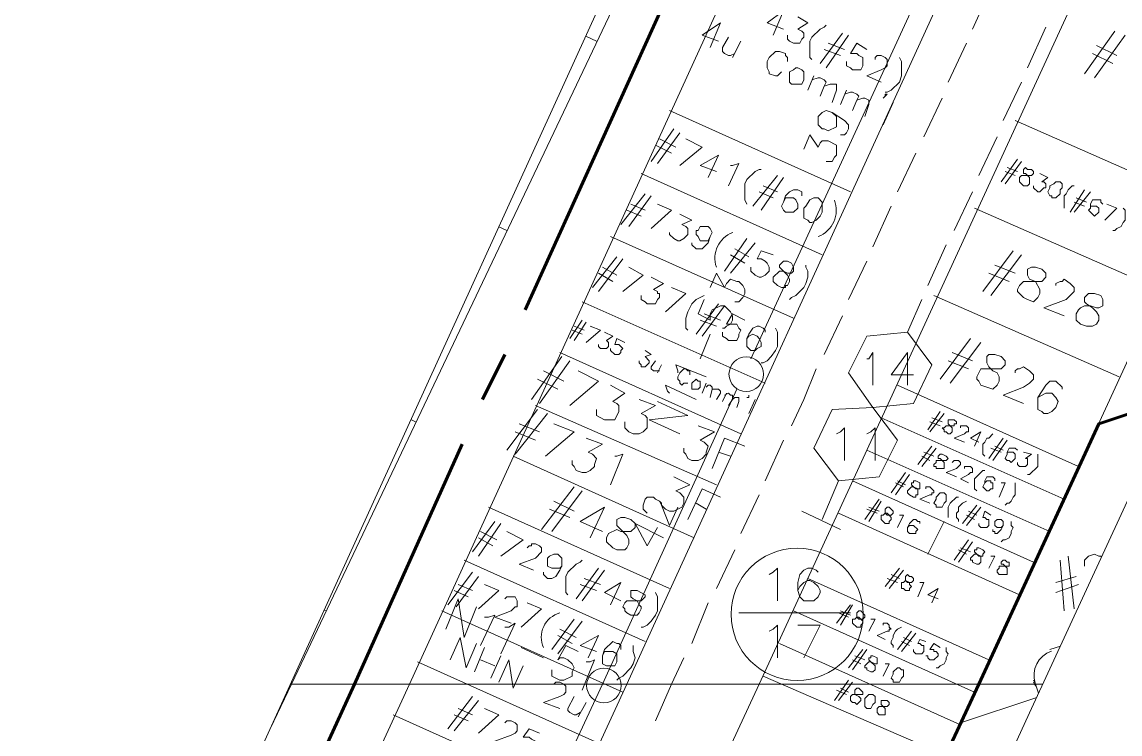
# Model space of a CAD drawing. Header units: millimetres. Extents: x 3.6 to 37.8, y 0.6 to 28.7.
# Drawn here: x 19.891 to 22.143, y 13.236 to 14.695 of the extents above; entities that cross this region are included whole.
import ezdxf

# ---------------------------------------------------------------- set-up
doc = ezdxf.new("R2010")
doc.units = ezdxf.units.MM
for name, color, linetype in [('PDF_0', 7, 'Continuous'), ('PDF_S38$BOUNDARY-NODE', 3, 'Continuous'), ('PDF_S38$GRID', 7, 'Continuous'), ('PDF_S38$Passives-TapOffs', 7, 'Continuous'), ('PDF_S38$POLE', 7, 'Continuous'), ('PDF_S38$strand', 7, 'Continuous'), ('PDF_S38$Symbols-EndOfLine', 7, 'Continuous'), ('PDF_S38$Symbols-SelfTerminating', 7, 'Continuous'), ('PDF_S45$BOUNDARY-NODE', 3, 'Continuous'), ('PDF_S45$GRID', 7, 'Continuous'), ('PDF_S45$strand', 7, 'Continuous')]:
    doc.layers.add(name, color=color, linetype=linetype)
for name, color, linetype, true_color in [('PDF_S38$Cable-565', 23, 'Continuous', 0xdd8a6e), ('PDF_S38$LOTS', 254, 'Continuous', 0xdcdcdc), ('PDF_S38$ROAD', 8, 'Continuous', 0x808080), ('PDF_S38$SDU', 157, 'Continuous', 0x396472), ('PDF_S45$Cable-565', 23, 'Continuous', 0xdd8a6e), ('PDF_S45$LOTS', 254, 'Continuous', 0xdcdcdc), ('PDF_S45$ROAD', 8, 'Continuous', 0x808080), ('PDF_S45$SDU', 157, 'Continuous', 0x396472)]:
    doc.layers.add(name, color=color, linetype=linetype, true_color=true_color)

msp = doc.modelspace()

# ---------------------------------------------------------------- linework, layer by layer
at = {"layer": 'PDF_0', "lineweight": 9}
for points in [[(19.3425, 12.487), (20.0848, 12.5537), (20.4642, 13.3877), (27.0859, 27.9112)], [(26.1102, 20.8184), (22.987, 14.0424), (22.1863, 13.7755), (21.9612, 13.2876), (21.3357, 11.9241), (21.048, 11.6739), (21.0772, 11.3236), (21.244, 9.5348), (20.1723, 9.4139), (20.0639, 9.1804), (19.5927, 9.1387), (19.551, 9.0428), (19.4051, 8.73), (19.3634, 8.6424), (19.6219, 8.5215), (20.0347, 8.5674), (19.7637, 7.9586), (18.7921, 5.7694)]]:
    msp.add_lwpolyline(points, dxfattribs=at)
at = {"layer": 'PDF_S38$BOUNDARY-NODE', "lineweight": 60}
for points in [[(21.344, 15.0348), (20.9229, 14.1049)], [(21.8528, 13.3377), (22.0988, 13.8714), (22.8994, 14.1383), (23.2622, 14.9222)], [(20.8812, 14.0132), (20.8353, 13.9215)], [(20.7936, 13.8297), (20.5726, 13.3377)]]:
    msp.add_lwpolyline(points, dxfattribs=at)
at = {"layer": 'PDF_S38$Cable-565', "lineweight": 13}
for points in [[(21.8778, 14.7638), (21.8403, 14.6804)], [(21.9904, 14.6845), (21.9528, 14.6011)], [(21.8277, 14.6512), (21.7902, 14.5719)], [(21.9403, 14.5719), (21.9028, 14.4927)], [(21.7777, 14.5386), (21.7402, 14.4594)], [(21.8903, 14.4594), (21.8528, 14.3801)], [(21.7235, 14.426), (21.686, 14.3468)], [(21.8403, 14.3468), (21.8027, 14.2675)], [(21.6735, 14.3176), (21.6359, 14.2342)], [(21.786, 14.2384), (21.7485, 14.155)], [(21.6234, 14.205), (21.5859, 14.1258)], [(21.736, 14.1258), (21.7068, 14.0591)], [(21.5734, 14.0924), (21.5359, 14.0132)], [(21.5192, 13.984), (21.4942, 13.9215), (21.4691, 13.8672)], [(21.4525, 13.8381), (21.4149, 13.7547)], [(21.4024, 13.7255), (21.3649, 13.6462)], [(21.3524, 13.6129), (21.3149, 13.5337)], [(21.2982, 13.5045), (21.2648, 13.4211)], [(21.2481, 13.3919), (21.2231, 13.3377)]]:
    msp.add_lwpolyline(points, dxfattribs=at)
at = {"layer": 'PDF_S38$GRID', "lineweight": 9}
msp.add_lwpolyline([(21.9843, 13.3377), (20.4414, 13.3377)], dxfattribs=at)
at = {"layer": 'PDF_S38$LOTS', "lineweight": 0}
for points in [[(27.5321, 25.6762), (21.8528, 13.3377)], [(26.1685, 25.3343), (20.6852, 13.3377)], [(20.4434, 13.3377), (21.5525, 15.6686), (21.5127, 15.6874)], [(21.0688, 14.6553), (21.0469, 14.6658)], [(21.5901, 14.3468), (21.2189, 14.5136)], [(21.9278, 14.4927), (22.3073, 14.3259)], [(21.5317, 14.2175), (21.1606, 14.3843)], [(21.8444, 14.3134), (22.2239, 14.1466)], [(20.8854, 14.2675), (20.8689, 14.2753)], [(21.4733, 14.0882), (21.098, 14.255)], [(22.0988, 13.8714), (23.0534, 14.1866)], [(21.4149, 13.9548), (21.0396, 14.1216)], [(21.761, 14.1341), (22.1405, 13.9673)], [(21.3649, 13.8506), (20.9938, 14.0174)], [(22.0571, 13.7838), (21.686, 13.9506)], [(21.3149, 13.7463), (20.9437, 13.9089)], [(20.6977, 13.8756), (20.6886, 13.8799)], [(22.0279, 13.7171), (21.6526, 13.8839)], [(21.269, 13.6379), (20.8979, 13.8047)], [(21.9987, 13.6504), (21.6234, 13.8172)], [(21.9653, 13.5879), (21.5942, 13.7547)], [(21.2189, 13.5337), (20.8478, 13.7005)], [(21.9362, 13.5211), (21.565, 13.6879)], [(21.7819, 13.6713), (21.7485, 13.6045)], [(21.1689, 13.4252), (20.7978, 13.592)], [(21.8736, 13.3877), (21.5025, 13.5545)], [(20.5142, 13.4878), (20.5106, 13.4895)], [(21.123, 13.321), (20.7519, 13.4878)], [(21.8444, 13.321), (21.4733, 13.4878)], [(21.8152, 13.2543), (21.4441, 13.4211)], [(21.073, 13.2168), (20.7019, 13.3835)]]:
    msp.add_lwpolyline(points, dxfattribs=at)
at = {"layer": 'PDF_S38$LOTS', "color": 7, "lineweight": 0}
for points in [[(20.7603, 13.4503), (20.7853, 13.5128), (20.7978, 13.4336), (20.8228, 13.4961)], [(20.8395, 13.4753), (20.8478, 13.4753), (20.8603, 13.4794), (20.8312, 13.4169)], [(20.8812, 13.4544), (20.8895, 13.4544), (20.902, 13.4628), (20.8729, 13.4002)], [(20.9604, 13.3919), (20.9145, 13.4127)], [(20.9771, 13.3669), (20.9771, 13.3544), (20.9938, 13.346), (21.0021, 13.346), (21.0188, 13.3544), (21.0188, 13.3627), (21.023, 13.371), (21.0188, 13.3794), (21.0105, 13.3877), (21.0021, 13.3919), (20.9938, 13.3919), (20.9896, 13.3877), (21.0063, 13.4169), (21.0313, 13.4044)], [(21.048, 13.3835), (21.0563, 13.3835), (21.0647, 13.3877), (21.0396, 13.3252)]]:
    msp.add_lwpolyline(points, dxfattribs=at)
msp.add_circle((21.0842, 13.335), 0.0354, dxfattribs=at)
at = {"layer": 'PDF_S38$Passives-TapOffs', "lineweight": 9}
for points in [[(21.7193, 13.9131), (21.6359, 13.9048), (21.5859, 13.9757), (21.6234, 14.0507), (21.7068, 14.0591), (21.7569, 13.9923)], [(21.6484, 13.763), (21.565, 13.7547), (21.515, 13.8214), (21.5525, 13.9006), (21.6359, 13.9048), (21.686, 13.8381)]]:
    msp.add_lwpolyline(points, close=True, dxfattribs=at)
for points in [[(21.6234, 14.0048), (21.6276, 14.0048), (21.6359, 14.0174), (21.6359, 13.9506)], [(21.7193, 13.9715), (21.6735, 13.9715), (21.7068, 14.0174), (21.7068, 13.9506)], [(21.5609, 13.8506), (21.5692, 13.8547), (21.5776, 13.8631), (21.5776, 13.7964)], [(21.6234, 13.8506), (21.6318, 13.8547), (21.6401, 13.8631), (21.6401, 13.7964)]]:
    msp.add_lwpolyline(points, dxfattribs=at)
at = {"layer": 'PDF_S38$POLE', "lineweight": 0}
for points in [[(21.3524, 14.1216), (21.3607, 14.1216), (21.3691, 14.1299), (21.3732, 14.1383), (21.3732, 14.1466), (21.3691, 14.155), (21.3607, 14.1633), (21.3566, 14.1633), (21.344, 14.1675), (21.3357, 14.1591), (21.3315, 14.1508), (21.3149, 14.18), (21.3023, 14.1508), (21.3149, 14.18), (21.3315, 14.1508), (21.3357, 14.1591), (21.344, 14.1675), (21.3566, 14.1633), (21.3607, 14.1633), (21.3691, 14.155), (21.3732, 14.1466), (21.3732, 14.1383), (21.3691, 14.1299), (21.3607, 14.1216)], [(21.2898, 14.1258), (21.2773, 14.0966), (21.3023, 14.0841), (21.3023, 14.0966), (21.3065, 14.1049), (21.3232, 14.1133), (21.3315, 14.1133), (21.344, 14.1008), (21.3482, 14.0924), (21.3482, 14.0841), (21.344, 14.0757), (21.3357, 14.0716), (21.3315, 14.0674), (21.3274, 14.0674), (21.3315, 14.0674), (21.3357, 14.0716), (21.344, 14.0757), (21.3482, 14.0841), (21.3482, 14.0924), (21.344, 14.1008), (21.3315, 14.1133), (21.3232, 14.1133), (21.3065, 14.1049), (21.3023, 14.0966), (21.3023, 14.0841), (21.2773, 14.0966)], [(21.2815, 14.0048), (21.3023, 14.0549)], [(21.294, 13.9673), (21.2315, 13.9923), (21.2356, 13.9798), (21.2356, 13.9757), (21.2356, 13.9798), (21.2315, 13.9923)], [(21.2732, 13.9215), (21.2106, 13.9506), (21.2148, 13.9381), (21.2189, 13.934), (21.2148, 13.9381), (21.2106, 13.9506)], [(21.1939, 13.9173), (21.2565, 13.8881), (21.1772, 13.8798), (21.2398, 13.8506), (21.1772, 13.8798), (21.2565, 13.8881)]]:
    msp.add_lwpolyline(points, close=True, dxfattribs=at)
msp.add_circle((21.3761, 13.973), 0.0354, dxfattribs=at)
msp.add_circle((21.3761, 13.973), 0.0354, dxfattribs=at)
at = {"layer": 'PDF_S38$ROAD', "lineweight": 0}
for points in [[(27.1443, 25.8096), (21.4024, 13.3377)], [(25.9548, 25.4304), (26.5438, 25.1675), (21.1314, 13.3377)], [(21.9987, 13.4086), (22.0203, 13.4157)], [(21.9695, 13.3377), (21.9653, 13.346)]]:
    msp.add_lwpolyline(points, dxfattribs=at)
msp.add_arc((22.0183, 13.3558), 0.0521, 108.3142, 198.3142, dxfattribs=at)
at = {"layer": 'PDF_S38$SDU', "lineweight": 0}
for points in [[(21.4525, 14.6804), (21.4191, 14.6929), (21.4525, 14.7179), (21.4316, 14.6679)], [(21.4816, 14.7054), (21.5025, 14.6929), (21.4816, 14.6804), (21.49, 14.6762), (21.4942, 14.672), (21.4942, 14.6637), (21.49, 14.6595), (21.4858, 14.6512), (21.4733, 14.6512), (21.465, 14.6553), (21.4608, 14.6595), (21.4608, 14.6679)], [(21.319, 14.6553), (21.2857, 14.6679), (21.3232, 14.6929), (21.3023, 14.6428)], [(21.5108, 14.6178), (21.5067, 14.622), (21.5067, 14.6553), (21.5108, 14.6637), (21.5275, 14.6804), (21.5359, 14.6845), (21.54, 14.6887)], [(21.3524, 14.6303), (21.344, 14.6262), (21.3399, 14.6262), (21.3315, 14.6303), (21.3274, 14.6345), (21.3274, 14.6428), (21.3399, 14.6637)], [(21.5275, 14.6095), (21.5734, 14.672)], [(21.54, 14.6011), (21.5859, 14.6679)], [(22.0696, 14.5886), (22.1321, 14.6762)], [(22.0904, 14.5803), (22.153, 14.6679)], [(21.3482, 14.622), (21.3649, 14.6553)], [(21.5692, 14.6262), (21.5359, 14.6387)], [(21.5776, 14.6387), (21.5442, 14.6512)], [(21.5817, 14.6136), (21.5817, 14.6053), (21.5901, 14.6011), (21.5942, 14.597), (21.6109, 14.597), (21.6151, 14.6053), (21.6151, 14.622), (21.6067, 14.6262), (21.6026, 14.6303), (21.5901, 14.6303), (21.6026, 14.6512), (21.6234, 14.6387)], [(22.1363, 14.6262), (22.0946, 14.647)], [(21.4483, 14.5928), (21.4399, 14.5845), (21.4358, 14.5845), (21.4233, 14.5886), (21.4233, 14.5928), (21.4191, 14.6011), (21.4191, 14.6136), (21.4233, 14.622), (21.4358, 14.6345), (21.4441, 14.6345), (21.4566, 14.6303), (21.4566, 14.6262), (21.4608, 14.622), (21.4608, 14.6136)], [(21.6401, 14.6178), (21.6401, 14.622), (21.6443, 14.6262), (21.6526, 14.6262), (21.6609, 14.622), (21.6651, 14.6178), (21.6651, 14.6053), (21.6609, 14.6011), (21.6526, 14.597), (21.6234, 14.5845), (21.6526, 14.5719)], [(21.6901, 14.622), (21.6943, 14.6136), (21.6943, 14.5845), (21.6901, 14.5719), (21.6735, 14.5553), (21.6651, 14.5511), (21.6609, 14.5511)], [(22.128, 14.6095), (22.0863, 14.6303)], [(21.5025, 14.5553), (21.515, 14.5845)], [(21.5108, 14.5761), (21.5233, 14.5803), (21.5275, 14.5803), (21.5359, 14.5761), (21.54, 14.5719), (21.5359, 14.5636), (21.5275, 14.5428)], [(21.5359, 14.5636), (21.5484, 14.5678), (21.5609, 14.5678), (21.5609, 14.5553), (21.5525, 14.5302)], [(21.5692, 14.5261), (21.5817, 14.5553)], [(21.5776, 14.5469), (21.5901, 14.5511), (21.5942, 14.5511), (21.6026, 14.5469), (21.6067, 14.5428), (21.6026, 14.5344), (21.5942, 14.5136)], [(21.6568, 14.5386), (21.6609, 14.5428), (21.6609, 14.5469), (21.6651, 14.5469), (21.6609, 14.5428)], [(21.6026, 14.5344), (21.6151, 14.5386), (21.6193, 14.5386), (21.6276, 14.5344), (21.6276, 14.5261), (21.6193, 14.5011)], [(21.6568, 14.4844), (21.6776, 14.5302)], [(21.1814, 14.4093), (21.2273, 14.476)], [(21.1939, 14.4052), (21.2398, 14.4677)], [(21.2231, 14.426), (21.1898, 14.4427)], [(21.2315, 14.4385), (21.1981, 14.4552)], [(21.2523, 14.4552), (21.2857, 14.4385), (21.2398, 14.401)], [(21.3149, 14.3885), (21.2815, 14.401), (21.319, 14.4218), (21.2982, 14.376)], [(21.8986, 14.3676), (21.932, 14.4135)], [(21.344, 14.401), (21.3482, 14.401), (21.3607, 14.4052), (21.3399, 14.3593)], [(21.3774, 14.3218), (21.3732, 14.3301), (21.3732, 14.3635), (21.3774, 14.3718), (21.3941, 14.3885), (21.4024, 14.3926), (21.4066, 14.3926)], [(21.907, 14.3635), (21.9403, 14.4093)], [(21.9278, 14.3801), (21.907, 14.3885)], [(21.932, 14.3885), (21.9111, 14.3968)], [(21.3899, 14.3176), (21.4399, 14.3801)], [(21.4066, 14.3092), (21.4525, 14.376)], [(21.9779, 14.3843), (21.9945, 14.376), (21.982, 14.3676), (21.9862, 14.3676), (21.9904, 14.3635), (21.9904, 14.3551), (21.9862, 14.3551), (21.9779, 14.3468), (21.9737, 14.3468), (21.9653, 14.3551), (21.9653, 14.3593)], [(21.4316, 14.3343), (21.4024, 14.3468)], [(21.4399, 14.3468), (21.4108, 14.3593)], [(21.4525, 14.3259), (21.4566, 14.3343), (21.4733, 14.3343), (21.4775, 14.3301), (21.4816, 14.3218), (21.4816, 14.3134), (21.4733, 14.3051), (21.4566, 14.3051), (21.4525, 14.3092), (21.4483, 14.3176), (21.4525, 14.3259), (21.4566, 14.3384), (21.465, 14.3468), (21.4733, 14.3509), (21.4816, 14.3509), (21.49, 14.3468), (21.49, 14.3384)], [(22.0279, 14.3134), (22.0279, 14.3384), (22.0321, 14.3426), (22.0362, 14.3509), (22.0446, 14.3593), (22.0487, 14.3593)], [(22.0404, 14.3051), (22.0696, 14.3509)], [(22.0487, 14.3051), (22.0821, 14.3468)], [(21.1189, 14.2801), (21.1689, 14.3426)], [(21.1356, 14.2759), (21.1814, 14.3384)], [(21.1689, 14.3092), (21.1397, 14.3218)], [(21.1939, 14.3218), (21.2231, 14.3092), (21.1814, 14.2717)], [(22.0696, 14.3176), (22.0487, 14.3259)], [(22.0738, 14.3259), (22.0529, 14.3343)], [(22.0821, 14.3176), (22.0946, 14.3176), (22.0988, 14.3134), (22.0988, 14.3051), (22.0904, 14.2967), (22.0779, 14.3092), (22.0821, 14.3134), (22.0821, 14.3176), (22.0821, 14.3218), (22.0863, 14.3301), (22.103, 14.3301), (22.103, 14.3259), (22.1071, 14.3218)], [(22.1155, 14.3218), (22.1363, 14.3134), (22.1113, 14.2884)], [(21.1606, 14.2967), (21.1314, 14.3092)], [(21.2398, 14.3009), (21.2648, 14.2884), (21.244, 14.2801), (21.2523, 14.2759), (21.2565, 14.2717), (21.2565, 14.2592), (21.2481, 14.2509), (21.2398, 14.2467), (21.2356, 14.2467), (21.2273, 14.2509), (21.2189, 14.2592), (21.2189, 14.2634)], [(22.1488, 14.3134), (22.153, 14.3092), (22.153, 14.2884), (22.1488, 14.2842), (22.1446, 14.2759), (22.1363, 14.2717), (22.1321, 14.2675), (22.128, 14.2675)], [(21.3023, 14.255), (21.2982, 14.2467), (21.2815, 14.2467), (21.2773, 14.255), (21.2732, 14.2592), (21.2732, 14.2675), (21.2773, 14.2675), (21.2815, 14.2759), (21.2982, 14.2759), (21.3023, 14.2717), (21.3065, 14.2634), (21.3023, 14.255), (21.2982, 14.2425), (21.2857, 14.23), (21.2732, 14.23), (21.2648, 14.2384), (21.2648, 14.2425)], [(21.3315, 14.1842), (21.3774, 14.2509)], [(21.344, 14.18), (21.3941, 14.2425)], [(21.0605, 14.1508), (21.1105, 14.2133)], [(21.073, 14.1425), (21.123, 14.2092)], [(21.3732, 14.2008), (21.344, 14.2175)], [(21.3816, 14.2133), (21.3524, 14.23)], [(21.3857, 14.1925), (21.3857, 14.1842), (21.3941, 14.1758), (21.4024, 14.1716), (21.4066, 14.1716), (21.4149, 14.1758), (21.4233, 14.1842), (21.4233, 14.1925), (21.4191, 14.2008), (21.4149, 14.205), (21.4066, 14.2092), (21.3982, 14.2092), (21.4066, 14.2258), (21.4316, 14.2175)], [(21.8611, 14.1425), (21.9236, 14.2258)], [(21.8778, 14.1341), (21.9403, 14.2175)], [(21.1105, 14.1758), (21.0813, 14.1925)], [(21.1356, 14.1925), (21.1647, 14.1758), (21.123, 14.1425)], [(21.4983, 14.1967), (21.4983, 14.1925), (21.5025, 14.1842), (21.5025, 14.1716), (21.4983, 14.1591), (21.4942, 14.1508), (21.4775, 14.1341), (21.4691, 14.1299), (21.465, 14.1258)], [(21.9278, 14.18), (21.8861, 14.1967)], [(21.1022, 14.1633), (21.073, 14.18)], [(21.1814, 14.1716), (21.2064, 14.1591), (21.1856, 14.1466), (21.1939, 14.1425), (21.1939, 14.1383), (21.1981, 14.1383), (21.1981, 14.1299), (21.1939, 14.1258), (21.1898, 14.1174), (21.1731, 14.1174), (21.1689, 14.1216), (21.1606, 14.1258), (21.1606, 14.1341)], [(21.9153, 14.1633), (21.8736, 14.18)], [(22.0112, 14.155), (22.0112, 14.1591), (22.0196, 14.1633), (22.0237, 14.1633), (22.0279, 14.1675), (22.0404, 14.1591), (22.0487, 14.1508), (22.0487, 14.1425), (22.0321, 14.1258), (21.9862, 14.1091), (22.0279, 14.0924)], [(21.2231, 14.1508), (21.2523, 14.1383), (21.2106, 14.1008)], [(21.2565, 14.0632), (21.2523, 14.0674), (21.2523, 14.0882), (21.2565, 14.1008), (21.2648, 14.1174), (21.2732, 14.1258), (21.2898, 14.1341)], [(21.2732, 14.0549), (21.319, 14.1174)], [(21.2857, 14.0507), (21.3315, 14.1133)], [(21.3232, 14.0841), (21.2898, 14.0966)], [(21.3274, 14.0591), (21.3274, 14.0507), (21.3357, 14.0465), (21.3399, 14.0424), (21.3566, 14.0424), (21.3607, 14.0507), (21.3607, 14.0549), (21.3649, 14.0632), (21.3607, 14.0674), (21.3566, 14.0757), (21.3357, 14.0757), (21.3482, 14.0966), (21.3732, 14.0841)], [(21.0146, 14.0465), (21.0396, 14.0841)], [(21.023, 14.0424), (21.048, 14.0799)], [(21.3149, 14.0716), (21.2815, 14.0841)], [(21.0396, 14.0549), (21.0188, 14.0632)], [(21.0438, 14.0632), (21.023, 14.0716)], [(21.0563, 14.0716), (21.0772, 14.0632), (21.048, 14.0382)], [(21.0855, 14.0591), (21.1022, 14.0507), (21.0897, 14.0424), (21.0939, 14.0382), (21.0939, 14.0299), (21.0897, 14.0257), (21.0772, 14.0257), (21.073, 14.0299), (21.073, 14.034)], [(21.3774, 14.0465), (21.3816, 14.0549), (21.3899, 14.0674), (21.3982, 14.0716), (21.4024, 14.0716), (21.4108, 14.0674), (21.4149, 14.0632), (21.4149, 14.0591)], [(21.4358, 14.0674), (21.4399, 14.0591), (21.4399, 14.0299), (21.4358, 14.0215), (21.4274, 14.009), (21.4191, 14.0007), (21.4108, 13.9965), (21.4066, 13.9965)], [(21.098, 14.0257), (21.098, 14.0215), (21.1064, 14.0132), (21.1147, 14.0132), (21.1189, 14.0174), (21.1189, 14.0215), (21.123, 14.0257), (21.1147, 14.034), (21.1064, 14.034), (21.1105, 14.0465), (21.1272, 14.0382)], [(21.7735, 13.9631), (21.8361, 14.0465)], [(21.7944, 13.9548), (21.8569, 14.0382)], [(20.9354, 13.9215), (20.9979, 14.009)], [(21.1689, 14.0215), (21.1814, 14.0132), (21.1689, 14.009), (21.1772, 14.0007), (21.1772, 13.9965), (21.1689, 13.9882), (21.1606, 13.9882), (21.1606, 13.9923), (21.1564, 13.9965), (21.1564, 14.0007)], [(21.8403, 14.0007), (21.7986, 14.0174)], [(20.9521, 13.9131), (21.0146, 14.0007)], [(21.1981, 13.9798), (21.1856, 13.9798), (21.1814, 13.984), (21.1814, 13.9882), (21.1898, 14.0007)], [(21.1939, 13.9757), (21.2023, 13.9923)], [(21.2565, 13.9548), (21.2481, 13.9548), (21.244, 13.9506), (21.2398, 13.9548), (21.2398, 13.959), (21.2356, 13.9631), (21.2356, 13.9673), (21.2398, 13.9757), (21.2481, 13.984), (21.2523, 13.984), (21.2565, 13.9798), (21.2606, 13.9798), (21.2606, 13.9715)], [(21.8319, 13.984), (21.7902, 14.0007)], [(21.9278, 13.9757), (21.9278, 13.9798), (21.932, 13.984), (21.9362, 13.984), (21.9445, 13.9882), (21.957, 13.9798), (21.9653, 13.9715), (21.9653, 13.9631), (21.957, 13.9548), (21.9445, 13.9465), (21.9028, 13.9298), (21.9445, 13.9131)], [(20.9896, 13.9423), (20.9479, 13.9631)], [(21.0021, 13.959), (20.9604, 13.9798)], [(21.0313, 13.9798), (21.073, 13.959), (21.0146, 13.9089)], [(21.098, 13.9506), (21.1272, 13.934), (21.1022, 13.9173), (21.1105, 13.9131), (21.1147, 13.9089), (21.1147, 13.8964), (21.1064, 13.8798), (21.0855, 13.8798), (21.0688, 13.8881), (21.0688, 13.9006)], [(21.2857, 13.934), (21.294, 13.9548)], [(21.294, 13.9465), (21.2982, 13.9506), (21.3023, 13.9506), (21.3065, 13.9465), (21.3065, 13.9423), (21.3023, 13.9256)], [(21.3065, 13.9423), (21.319, 13.9423), (21.3232, 13.9381), (21.3232, 13.934), (21.3149, 13.9215)], [(21.9737, 13.9256), (21.9904, 13.934), (22.0029, 13.934), (22.0112, 13.9256), (22.0154, 13.9173), (22.0112, 13.9048), (22.0029, 13.8964), (21.9945, 13.8923), (21.9862, 13.8923), (21.982, 13.8964), (21.9737, 13.9006), (21.9737, 13.9256), (21.9904, 13.9506), (21.9987, 13.959), (22.0112, 13.959), (22.0237, 13.9465), (22.0237, 13.9423)], [(21.1564, 13.9215), (21.1898, 13.9089), (21.1606, 13.8923), (21.1689, 13.8881), (21.1731, 13.8839), (21.1731, 13.8631), (21.1647, 13.8547), (21.1564, 13.8506), (21.1439, 13.8506), (21.1356, 13.8547), (21.1272, 13.8631), (21.1272, 13.8756)], [(21.3274, 13.9173), (21.3357, 13.934)], [(21.3315, 13.9298), (21.3399, 13.934), (21.344, 13.9298), (21.3482, 13.9298), (21.3482, 13.9215), (21.3399, 13.9089)], [(21.3482, 13.9215), (21.3524, 13.9256), (21.3607, 13.9256), (21.3607, 13.9173), (21.3566, 13.9048)], [(21.3816, 13.9298), (21.3816, 13.9256), (21.3774, 13.9256)], [(21.3816, 13.8923), (21.3941, 13.9215)], [(20.8854, 13.8172), (20.9479, 13.9006)], [(21.7485, 13.8589), (21.7735, 13.8964)], [(20.902, 13.8089), (20.9688, 13.8923)], [(20.9521, 13.8547), (20.9104, 13.8714)], [(20.9813, 13.8714), (21.023, 13.8547), (20.9646, 13.8047)], [(21.7527, 13.8547), (21.7819, 13.8923)], [(21.7735, 13.8672), (21.7527, 13.8756)], [(21.7777, 13.8756), (21.7569, 13.8839)], [(20.9437, 13.8381), (20.902, 13.8547)], [(21.2773, 13.8672), (21.3107, 13.8547), (21.2815, 13.8381), (21.2898, 13.8339), (21.2982, 13.8255), (21.294, 13.813), (21.294, 13.8089), (21.2857, 13.8005), (21.2773, 13.7964), (21.2648, 13.7964), (21.2565, 13.8005), (21.2523, 13.8089), (21.2481, 13.813), (21.2481, 13.8214)], [(21.8152, 13.8631), (21.8152, 13.8672), (21.8277, 13.8672), (21.8319, 13.8631), (21.8319, 13.8547), (21.8277, 13.8547), (21.8236, 13.8506), (21.8027, 13.8422), (21.8236, 13.8339)], [(21.8528, 13.8339), (21.8361, 13.8422), (21.8569, 13.8547), (21.8444, 13.8255)], [(21.8653, 13.8047), (21.8611, 13.8089), (21.8611, 13.8297), (21.8653, 13.8339), (21.8694, 13.8422), (21.8736, 13.8422), (21.882, 13.8506)], [(21.048, 13.8422), (21.0813, 13.8297), (21.0522, 13.813), (21.0605, 13.8089), (21.0688, 13.8005), (21.0647, 13.788), (21.0647, 13.7838), (21.0563, 13.7755), (21.048, 13.7713), (21.0396, 13.7713), (21.0271, 13.7755), (21.023, 13.7838), (21.0188, 13.788), (21.0188, 13.7964)], [(21.3065, 13.7797), (21.3315, 13.8422), (21.3732, 13.8255)], [(21.7277, 13.788), (21.7569, 13.8255)], [(21.8736, 13.8005), (21.9028, 13.8422)], [(21.882, 13.7964), (21.9111, 13.8381)], [(21.9028, 13.8172), (21.8861, 13.8255)], [(21.1064, 13.8047), (21.1105, 13.8047), (21.123, 13.8089), (21.098, 13.7463)], [(21.344, 13.8047), (21.319, 13.813)], [(21.736, 13.7838), (21.7652, 13.8214)], [(21.7527, 13.7964), (21.736, 13.8047)], [(21.761, 13.8047), (21.7402, 13.813)], [(21.8986, 13.813), (21.8778, 13.8214)], [(21.9111, 13.8089), (21.9111, 13.813), (21.9111, 13.8089), (21.907, 13.8005), (21.9111, 13.7964), (21.9153, 13.7964), (21.9195, 13.7922), (21.9278, 13.8005), (21.9278, 13.8089), (21.9236, 13.813), (21.9111, 13.813), (21.9153, 13.8214), (21.9278, 13.8214), (21.932, 13.8172)], [(21.9445, 13.813), (21.9612, 13.8089), (21.9487, 13.8005), (21.9528, 13.8005), (21.9528, 13.788), (21.9487, 13.7838), (21.9362, 13.7838), (21.932, 13.788), (21.932, 13.7922)], [(21.9737, 13.8089), (21.9737, 13.7838), (21.957, 13.7672), (21.9528, 13.7672)], [(21.7986, 13.7922), (21.8027, 13.7964), (21.8111, 13.7964), (21.8152, 13.7922), (21.8152, 13.788), (21.8069, 13.7797), (21.786, 13.7713), (21.8069, 13.763)], [(21.8236, 13.7797), (21.8236, 13.7838), (21.8361, 13.7838), (21.8403, 13.7797), (21.8403, 13.7713), (21.8361, 13.7713), (21.8319, 13.7672), (21.8152, 13.7588), (21.8319, 13.7505)], [(21.2273, 13.763), (21.2606, 13.7463), (21.2315, 13.7338), (21.2398, 13.7296), (21.2481, 13.7213), (21.2481, 13.7088), (21.244, 13.7005), (21.2273, 13.6921), (21.2189, 13.6921), (21.2106, 13.6963), (21.2023, 13.7046), (21.2023, 13.7088), (21.1981, 13.713)], [(21.6735, 13.7296), (21.7026, 13.7713)], [(21.6818, 13.7255), (21.711, 13.7672)], [(21.8486, 13.7338), (21.8444, 13.738), (21.8444, 13.7588), (21.8611, 13.7755), (21.8653, 13.7755)], [(21.8653, 13.7505), (21.8653, 13.7547), (21.8694, 13.763), (21.882, 13.763), (21.8861, 13.7588), (21.8861, 13.7547)], [(20.9562, 13.6546), (21.023, 13.7421)], [(21.2565, 13.6754), (21.2857, 13.738), (21.3232, 13.7213)], [(21.6985, 13.7421), (21.6818, 13.7505)], [(21.7026, 13.7463), (21.686, 13.7547)], [(21.7443, 13.738), (21.7443, 13.7421), (21.7527, 13.7421), (21.761, 13.7338), (21.761, 13.7296), (21.7569, 13.7296), (21.7569, 13.7255), (21.7527, 13.7255), (21.7318, 13.7171), (21.7527, 13.7088)], [(21.8986, 13.7505), (21.907, 13.7505), (21.8945, 13.7213)], [(21.9278, 13.7505), (21.9278, 13.7255), (21.9236, 13.7213), (21.9195, 13.713), (21.9153, 13.7088), (21.9111, 13.7088), (21.907, 13.7046)], [(20.9771, 13.6504), (21.0396, 13.7338)], [(21.023, 13.6921), (20.9813, 13.713)], [(21.6193, 13.6754), (21.6484, 13.7171)], [(21.6276, 13.6713), (21.6526, 13.713)], [(21.7902, 13.6796), (21.7902, 13.7005), (21.7944, 13.7088), (21.8069, 13.7213), (21.8111, 13.7213)], [(21.8111, 13.6713), (21.8111, 13.6754), (21.8069, 13.6796), (21.8069, 13.6879), (21.8111, 13.6921), (21.8111, 13.7005), (21.8194, 13.7088), (21.8277, 13.713)], [(21.0146, 13.6796), (20.9729, 13.6963)], [(21.0813, 13.6504), (21.0355, 13.6713), (21.0855, 13.7005), (21.0563, 13.6379)], [(21.294, 13.6963), (21.2732, 13.7088)], [(21.6443, 13.6879), (21.6234, 13.6963)], [(21.6484, 13.6921), (21.6276, 13.7005)], [(21.8194, 13.6671), (21.8486, 13.7046)], [(21.8277, 13.6629), (21.8569, 13.7005)], [(21.8486, 13.6838), (21.8319, 13.6921)], [(21.8528, 13.6671), (21.8528, 13.6629), (21.8569, 13.6588), (21.8694, 13.6588), (21.8736, 13.6629), (21.8736, 13.6754), (21.8694, 13.6754), (21.8653, 13.6796), (21.8611, 13.6796), (21.8653, 13.6921), (21.8778, 13.6838)], [(20.8145, 13.6087), (20.8603, 13.6713)], [(21.6901, 13.6838), (21.6985, 13.6838), (21.686, 13.6588)], [(21.7068, 13.6588), (21.711, 13.6671), (21.7193, 13.6754), (21.7235, 13.6754), (21.7277, 13.6713), (21.7318, 13.6713), (21.7318, 13.6671)], [(21.8444, 13.6754), (21.8277, 13.6838)], [(21.9195, 13.6713), (21.9195, 13.6629), (21.9236, 13.6588), (21.9195, 13.6504), (21.9195, 13.6462), (21.9153, 13.6379), (21.907, 13.6337), (21.9028, 13.6337), (21.8986, 13.6296)], [(20.827, 13.6004), (20.8729, 13.6671)], [(20.8645, 13.6337), (20.8312, 13.6504)], [(20.8854, 13.6504), (20.9187, 13.6337), (20.8729, 13.6004)], [(21.9028, 13.6629), (21.8986, 13.6546), (21.8903, 13.6462), (21.8861, 13.6462), (21.8861, 13.6504), (21.882, 13.6504), (21.882, 13.6546)], [(20.8562, 13.6212), (20.827, 13.6379)], [(20.9271, 13.6171), (20.9312, 13.6212), (20.9354, 13.6212), (20.9354, 13.6254), (20.9437, 13.6254), (20.9521, 13.6212), (20.9562, 13.6171), (20.9562, 13.6087), (20.9437, 13.5962), (20.9104, 13.5837), (20.9396, 13.5712)], [(21.8027, 13.592), (21.8319, 13.6337)], [(21.8111, 13.5879), (21.8403, 13.6296)], [(21.8277, 13.6045), (21.8111, 13.6129)], [(21.8361, 13.6087), (21.8152, 13.6171)], [(21.8778, 13.6004), (21.8861, 13.6004), (21.8736, 13.5754)], [(22.0487, 13.492), (22.0362, 13.6004)], [(22.0696, 13.5795), (22.0696, 13.592), (22.0779, 13.6004), (22.0904, 13.6045), (22.0988, 13.6004), (22.103, 13.6004), (22.1047, 13.5986)], [(20.9979, 13.5795), (20.9938, 13.5712), (20.9854, 13.5587), (20.9771, 13.5545), (20.9688, 13.5545), (20.9604, 13.5628), (20.9604, 13.567)], [(21.0105, 13.5211), (21.0063, 13.5253), (21.0063, 13.5587), (21.0105, 13.567), (21.0271, 13.5837), (21.0355, 13.5879), (21.0396, 13.592)], [(22.0279, 13.4878), (22.0196, 13.592)], [(20.7644, 13.5003), (20.8145, 13.567)], [(20.7811, 13.4961), (20.827, 13.5587)], [(21.0271, 13.5128), (21.073, 13.5754)], [(21.0396, 13.5086), (21.0855, 13.5712)], [(21.6609, 13.5378), (21.6901, 13.5754)], [(21.6693, 13.5337), (21.6985, 13.5712)], [(21.6901, 13.5545), (21.6735, 13.5628)], [(22.0529, 13.5587), (22.0112, 13.5462)], [(20.8145, 13.5295), (20.7853, 13.542)], [(20.8395, 13.542), (20.8687, 13.5295), (20.827, 13.492)], [(21.0688, 13.5295), (21.0355, 13.542)], [(21.0772, 13.542), (21.0438, 13.5545)], [(21.1189, 13.5086), (21.0855, 13.5253), (21.1189, 13.5462), (21.098, 13.5003)], [(21.686, 13.5462), (21.6651, 13.5545)], [(21.7318, 13.5462), (21.7402, 13.5462), (21.7277, 13.517)], [(21.7694, 13.5128), (21.7485, 13.5211), (21.7694, 13.5337), (21.7569, 13.5045)], [(22.0571, 13.542), (22.0112, 13.5253)], [(20.8061, 13.517), (20.7769, 13.5295)], [(20.8812, 13.5128), (20.8854, 13.517), (20.902, 13.517), (20.9062, 13.5086), (20.9062, 13.4961), (20.902, 13.4961), (20.8937, 13.4878), (20.8603, 13.4753), (20.8937, 13.4628)], [(21.1898, 13.5253), (21.1939, 13.517), (21.1939, 13.4878), (21.1898, 13.4794), (21.1814, 13.4669), (21.1731, 13.4586), (21.1647, 13.4544), (21.1606, 13.4544)], [(20.9271, 13.5045), (20.9562, 13.492), (20.9145, 13.4544)], [(21.5609, 13.4628), (21.5901, 13.5003)], [(21.5692, 13.4586), (21.5942, 13.5003)], [(21.5901, 13.4794), (21.5692, 13.4878)], [(20.9771, 13.4086), (21.023, 13.4711)], [(20.9896, 13.4002), (21.0396, 13.4669)], [(21.5859, 13.4753), (21.565, 13.4836)], [(21.6318, 13.4711), (21.6401, 13.4711), (21.6276, 13.4461)], [(21.0271, 13.4336), (20.9938, 13.4503)], [(21.6568, 13.4586), (21.6568, 13.4628), (21.6651, 13.4628), (21.6693, 13.4586), (21.6693, 13.4544), (21.6735, 13.4503), (21.6693, 13.4503), (21.6693, 13.4461), (21.6651, 13.4461), (21.6443, 13.4378), (21.6609, 13.4294)], [(21.6776, 13.4127), (21.6776, 13.4169), (21.6735, 13.4211), (21.6735, 13.4252), (21.6776, 13.4336), (21.6776, 13.4378), (21.6818, 13.4461), (21.686, 13.4503), (21.6943, 13.4544)], [(21.686, 13.4086), (21.7152, 13.4461)], [(20.7686, 13.3877), (20.7895, 13.4336), (20.802, 13.371), (20.8228, 13.4211)], [(21.0188, 13.4211), (20.9896, 13.4378)], [(21.0688, 13.4044), (21.0355, 13.4169), (21.073, 13.4378), (21.0522, 13.3919)], [(21.0813, 13.3961), (21.0855, 13.4086), (21.1022, 13.4252), (21.1105, 13.4211), (21.1147, 13.4211), (21.1189, 13.4169), (21.1189, 13.4086)], [(21.6943, 13.4044), (21.7235, 13.4419)], [(21.711, 13.4169), (21.6943, 13.4252)], [(21.7152, 13.4252), (21.6985, 13.4336)], [(21.7193, 13.4086), (21.7193, 13.4044), (21.7235, 13.4002), (21.736, 13.4002), (21.7402, 13.4044), (21.7402, 13.4169), (21.736, 13.4169), (21.7318, 13.4211), (21.7277, 13.4211), (21.7318, 13.4294), (21.7443, 13.4252)], [(21.7443, 13.3961), (21.7485, 13.3961), (21.7485, 13.3919), (21.7527, 13.3877), (21.761, 13.3877), (21.7694, 13.3961), (21.7694, 13.4002), (21.7652, 13.4044), (21.761, 13.4044), (21.761, 13.4086), (21.7527, 13.4086), (21.761, 13.4211), (21.7735, 13.4127)], [(20.8186, 13.3627), (20.8395, 13.4127)], [(21.1439, 13.4169), (21.1439, 13.4044), (21.1481, 13.3919), (21.1439, 13.3794), (21.1397, 13.371), (21.123, 13.3544), (21.1147, 13.3502), (21.1105, 13.346)], [(21.5859, 13.371), (21.6151, 13.4086)], [(21.5942, 13.3669), (21.6234, 13.4086)], [(21.786, 13.4127), (21.786, 13.4044), (21.7902, 13.4002), (21.786, 13.3919), (21.786, 13.3877), (21.7819, 13.3794), (21.7735, 13.3752), (21.7694, 13.371), (21.7652, 13.371)], [(20.8603, 13.3752), (20.8312, 13.3877)], [(20.852, 13.3502), (20.8729, 13.3961)], [(20.8687, 13.3418), (20.8895, 13.3877), (20.8979, 13.3293), (20.9187, 13.3752)], [(21.6109, 13.3794), (21.5942, 13.3877)], [(21.6193, 13.3877), (21.5984, 13.3961)], [(21.6609, 13.3794), (21.6693, 13.3794), (21.6568, 13.3544)], [(20.9813, 13.3377), (20.9854, 13.3418), (20.9938, 13.3418), (21.0021, 13.3377), (21.0063, 13.3335), (21.0063, 13.321), (21.0021, 13.3168), (20.9938, 13.3127), (20.9604, 13.3001), (20.9938, 13.2876)], [(21.0355, 13.2793), (21.0271, 13.2751), (21.023, 13.2751), (21.0146, 13.2793), (21.0105, 13.2835), (21.0105, 13.2876), (21.023, 13.3127)], [(21.0313, 13.271), (21.048, 13.3001)]]:
    msp.add_lwpolyline(points, dxfattribs=at)
for points in [[(21.4816, 14.6011), (21.49, 14.597), (21.4942, 14.5928), (21.4942, 14.5761), (21.49, 14.5678), (21.4691, 14.5678), (21.465, 14.5719), (21.465, 14.5928), (21.4733, 14.597), (21.4775, 14.6011)], [(21.9528, 14.3926), (21.9612, 14.3926), (21.9653, 14.3885), (21.9653, 14.3843), (21.9612, 14.3801), (21.9403, 14.3801), (21.9362, 14.376), (21.9362, 14.3676), (21.9445, 14.3593), (21.9528, 14.3593), (21.957, 14.3635), (21.957, 14.376), (21.9487, 14.3843), (21.9445, 14.3843), (21.9445, 14.3926), (21.9487, 14.3968)], [(22.0112, 14.3676), (22.0196, 14.3676), (22.0237, 14.3635), (22.0237, 14.3551), (22.0196, 14.3509), (22.0196, 14.3426), (22.0112, 14.3343), (22.0029, 14.3343), (22.0029, 14.3384), (21.9987, 14.3384), (21.9945, 14.3468), (21.9987, 14.3551), (21.9987, 14.3593), (22.007, 14.3635)], [(21.5233, 14.3343), (21.5317, 14.3259), (21.5317, 14.3051), (21.5275, 14.2967), (21.5192, 14.2884), (21.5108, 14.2842), (21.5067, 14.2842), (21.5025, 14.2884), (21.4942, 14.2926), (21.4942, 14.3134), (21.4983, 14.3176), (21.5067, 14.3301), (21.515, 14.3343)], [(21.4608, 14.205), (21.4691, 14.2008), (21.4733, 14.1925), (21.4733, 14.1842), (21.4691, 14.18), (21.4608, 14.18), (21.4525, 14.1842), (21.4441, 14.1842), (21.4316, 14.1716), (21.4316, 14.1633), (21.4399, 14.155), (21.4483, 14.1508), (21.4566, 14.1508), (21.4566, 14.155), (21.4608, 14.155), (21.465, 14.1633), (21.465, 14.1675), (21.4608, 14.1758), (21.4441, 14.1925), (21.4441, 14.1967), (21.4525, 14.205)], [(21.9695, 14.1925), (21.982, 14.1883), (21.9904, 14.18), (21.9904, 14.1716), (21.982, 14.1633), (21.9445, 14.1633), (21.9362, 14.155), (21.932, 14.1466), (21.932, 14.1425), (21.9445, 14.1299), (21.9528, 14.1258), (21.9653, 14.1216), (21.9737, 14.1299), (21.9779, 14.1383), (21.9779, 14.1466), (21.9695, 14.1633), (21.957, 14.1675), (21.9528, 14.1758), (21.9528, 14.1883), (21.9612, 14.1925)], [(22.0904, 14.1383), (22.103, 14.1341), (22.1071, 14.1258), (22.1071, 14.1133), (22.0988, 14.1091), (22.0946, 14.1091), (22.0821, 14.1133), (22.0696, 14.1133), (22.0613, 14.1091), (22.0571, 14.1049), (22.0529, 14.0966), (22.0529, 14.0841), (22.0613, 14.0757), (22.0738, 14.0716), (22.0863, 14.0716), (22.0946, 14.0757), (22.0988, 14.0841), (22.0988, 14.0924), (22.0946, 14.1008), (22.0863, 14.1091), (22.0738, 14.1174), (22.0696, 14.1216), (22.0696, 14.1299), (22.0779, 14.1383)], [(21.3816, 14.0507), (21.3899, 14.0549), (21.3982, 14.0507), (21.4024, 14.0465), (21.4066, 14.0382), (21.4066, 14.0299), (21.3982, 14.0257), (21.3941, 14.0215), (21.3857, 14.0215), (21.3774, 14.0299), (21.3774, 14.0465)], [(21.8861, 14.0132), (21.8986, 14.009), (21.907, 14.0007), (21.907, 13.9923), (21.8986, 13.984), (21.8569, 13.984), (21.8486, 13.9673), (21.8486, 13.9631), (21.8528, 13.959), (21.8569, 13.9506), (21.882, 13.9423), (21.8903, 13.9506), (21.8945, 13.959), (21.8945, 13.9673), (21.8903, 13.9757), (21.882, 13.9798), (21.8736, 13.9882), (21.8694, 13.9965), (21.8694, 14.009), (21.8736, 14.0132)], [(21.2732, 13.9631), (21.2773, 13.959), (21.2815, 13.959), (21.2815, 13.9465), (21.2773, 13.9423), (21.2648, 13.9423), (21.2648, 13.9548)], [(21.7902, 13.8714), (21.7902, 13.8798), (21.8027, 13.8798), (21.8069, 13.8756), (21.8069, 13.8714), (21.8027, 13.8714), (21.8027, 13.8672), (21.7944, 13.8672), (21.786, 13.8672), (21.7819, 13.8631), (21.7777, 13.8631), (21.7819, 13.8589), (21.7819, 13.8547), (21.786, 13.8547), (21.7902, 13.8506), (21.7944, 13.8506), (21.7986, 13.8547), (21.7986, 13.8631), (21.7944, 13.8672)], [(21.7777, 13.8089), (21.786, 13.8047), (21.7902, 13.8005), (21.786, 13.7964), (21.7652, 13.7964), (21.7652, 13.7922), (21.761, 13.788), (21.761, 13.7838), (21.7652, 13.7838), (21.7652, 13.7797), (21.7819, 13.7797), (21.7819, 13.7922), (21.7735, 13.8005), (21.7694, 13.8005), (21.7694, 13.8047), (21.7735, 13.8089)], [(21.7193, 13.7421), (21.7152, 13.7463), (21.7152, 13.7505), (21.7193, 13.7505), (21.7193, 13.7547), (21.7235, 13.7547), (21.7318, 13.7505), (21.7318, 13.738), (21.7277, 13.738), (21.7277, 13.7255), (21.7235, 13.7255), (21.7235, 13.7213), (21.7193, 13.7213), (21.711, 13.7255), (21.7068, 13.7296), (21.7068, 13.7338), (21.7152, 13.7421), (21.7193, 13.7421), (21.7235, 13.738), (21.7277, 13.738)], [(21.8694, 13.7547), (21.8778, 13.7547), (21.8778, 13.7505), (21.882, 13.7505), (21.882, 13.738), (21.8778, 13.738), (21.8736, 13.7338), (21.8694, 13.7338), (21.8611, 13.7421), (21.8653, 13.7505)], [(21.7735, 13.7296), (21.7819, 13.7296), (21.786, 13.7255), (21.786, 13.713), (21.7819, 13.7088), (21.7777, 13.7005), (21.7652, 13.7005), (21.7652, 13.7046), (21.761, 13.7088), (21.7652, 13.7171), (21.7652, 13.7213)], [(21.6693, 13.7005), (21.6776, 13.6921), (21.6776, 13.6879), (21.6735, 13.6838), (21.6693, 13.6838), (21.6651, 13.6879), (21.6609, 13.6879), (21.6568, 13.6838), (21.6526, 13.6838), (21.6526, 13.6754), (21.6609, 13.6671), (21.6693, 13.6671), (21.6693, 13.6713), (21.6735, 13.6754), (21.6735, 13.6796), (21.6693, 13.6838), (21.6651, 13.6838), (21.6609, 13.6879), (21.6609, 13.6963), (21.6651, 13.7005)], [(21.1272, 13.6796), (21.1397, 13.6754), (21.1481, 13.6671), (21.1481, 13.6588), (21.1397, 13.6504), (21.1189, 13.6504), (21.1105, 13.6546), (21.0939, 13.6462), (21.0897, 13.6379), (21.0897, 13.6296), (21.1022, 13.6171), (21.1105, 13.6129), (21.1272, 13.6129), (21.1314, 13.6171), (21.1356, 13.6254), (21.1356, 13.6337), (21.1314, 13.6421), (21.1105, 13.6629), (21.1105, 13.6754), (21.1189, 13.6796)], [(21.8986, 13.6588), (21.8903, 13.6588), (21.8861, 13.6629), (21.8861, 13.6713), (21.8903, 13.6754), (21.8986, 13.6754), (21.9028, 13.6713), (21.9028, 13.6629)], [(21.711, 13.6629), (21.7193, 13.6629), (21.7277, 13.6546), (21.7235, 13.6504), (21.7235, 13.6462), (21.711, 13.6462), (21.7068, 13.6504), (21.7068, 13.6588)], [(20.9938, 13.5754), (20.9771, 13.5754), (20.9688, 13.5795), (20.9688, 13.5962), (20.9729, 13.6004), (20.9813, 13.6045), (20.9896, 13.6045), (20.9979, 13.5962), (20.9979, 13.5795)], [(21.8528, 13.6171), (21.8611, 13.6129), (21.8653, 13.6087), (21.8611, 13.6045), (21.8611, 13.6004), (21.8569, 13.6004), (21.8569, 13.5879), (21.8528, 13.5837), (21.8486, 13.5837), (21.8403, 13.5879), (21.8403, 13.592), (21.8361, 13.592), (21.8361, 13.5962), (21.8444, 13.6045), (21.8486, 13.6045), (21.8444, 13.6087), (21.8444, 13.6129), (21.8486, 13.6129), (21.8486, 13.6171)], [(21.8528, 13.6004), (21.8569, 13.6004), (21.8486, 13.6045)], [(21.907, 13.592), (21.9111, 13.5879), (21.9153, 13.5879), (21.9153, 13.5795), (21.8945, 13.5795), (21.8945, 13.5754), (21.8903, 13.5712), (21.8903, 13.567), (21.8945, 13.5628), (21.9111, 13.5628), (21.9111, 13.5754), (21.9028, 13.5837), (21.8986, 13.5837), (21.8986, 13.5879), (21.9028, 13.592)], [(21.7026, 13.5587), (21.7068, 13.5628), (21.711, 13.5587), (21.7152, 13.5587), (21.7193, 13.5545), (21.7193, 13.5503), (21.7152, 13.5462), (21.711, 13.5462), (21.711, 13.542), (21.7152, 13.5378), (21.711, 13.5337), (21.711, 13.5295), (21.7026, 13.5295), (21.6985, 13.5337), (21.6943, 13.5337), (21.6943, 13.5462), (21.6985, 13.5462), (21.7026, 13.5503), (21.7068, 13.5462), (21.711, 13.5462), (21.7026, 13.5503)], [(21.1522, 13.5295), (21.1689, 13.5211), (21.1689, 13.517), (21.1606, 13.5086), (21.1314, 13.5086), (21.1272, 13.5045), (21.123, 13.4961), (21.1272, 13.492), (21.1272, 13.4878), (21.1314, 13.4836), (21.1397, 13.4794), (21.1522, 13.4794), (21.1564, 13.4836), (21.1606, 13.492), (21.1606, 13.4961), (21.1564, 13.5003), (21.1522, 13.5086), (21.1439, 13.5128), (21.1397, 13.517), (21.1397, 13.5295)], [(21.6109, 13.4878), (21.6193, 13.4794), (21.6193, 13.4753), (21.6151, 13.4711), (21.6109, 13.4711), (21.6067, 13.4753), (21.6026, 13.4753), (21.5984, 13.4711), (21.5942, 13.4711), (21.5942, 13.4628), (21.6026, 13.4544), (21.6109, 13.4544), (21.6109, 13.4586), (21.6151, 13.4628), (21.6151, 13.4669), (21.6109, 13.4711), (21.6067, 13.4711), (21.6026, 13.4753), (21.6026, 13.4836), (21.6067, 13.4878)], [(21.0855, 13.4044), (21.1022, 13.4044), (21.1105, 13.4002), (21.1105, 13.3835), (21.1064, 13.3752), (21.0897, 13.3752), (21.0813, 13.3794), (21.0813, 13.3961)], [(21.6276, 13.3877), (21.6276, 13.3919), (21.6318, 13.3919), (21.6318, 13.3961), (21.6359, 13.3961), (21.6443, 13.3919), (21.6443, 13.3794), (21.6401, 13.3794), (21.6318, 13.3835), (21.6276, 13.3835), (21.6193, 13.3752), (21.6193, 13.371), (21.6234, 13.371), (21.6234, 13.3669), (21.6318, 13.3627), (21.6359, 13.3627), (21.6401, 13.3669), (21.6401, 13.3752), (21.6318, 13.3835)], [(21.6901, 13.371), (21.6943, 13.3669), (21.6985, 13.3669), (21.6985, 13.3544), (21.6943, 13.3502), (21.6901, 13.3418), (21.6776, 13.3418), (21.6776, 13.346), (21.6735, 13.3502), (21.6776, 13.3585), (21.6776, 13.3627), (21.686, 13.371)]]:
    msp.add_lwpolyline(points, close=True, dxfattribs=at)
for centre, radius, start, end in [((21.5025, 14.3092), 0.0581, 291.0375, 21.0375), ((21.368, 14.2108), 0.0562, 110.5946, 199.0032), ((21.0072, 13.434), 0.0514, 105.1002, 204.4976)]:
    msp.add_arc(centre, radius, start, end, dxfattribs=at)
at = {"layer": 'PDF_S38$strand', "color": 254, "lineweight": 0, "true_color": 0xdcdcdc}
for points in [[(21.3857, 14.0048), (21.8986, 15.1182)], [(21.0813, 13.3377), (21.3566, 13.9423)]]:
    msp.add_lwpolyline(points, close=True, dxfattribs=at)
at = {"layer": 'PDF_S38$strand', "lineweight": 0}
msp.add_lwpolyline([(21.5609, 14.5011), (21.5609, 14.4802), (21.5442, 14.4719), (21.5359, 14.476), (21.5317, 14.476), (21.5233, 14.4844), (21.5233, 14.5011), (21.5317, 14.5094), (21.54, 14.5136), (21.5525, 14.5094)], close=True, dxfattribs=at)
for points in [[(21.5525, 14.5094), (21.5776, 14.4927), (21.5859, 14.4844), (21.5859, 14.476), (21.5817, 14.4677), (21.5776, 14.4635), (21.5692, 14.4635)], [(21.4942, 14.4343), (21.5067, 14.4635), (21.5233, 14.4385), (21.5275, 14.4469), (21.5317, 14.451), (21.5442, 14.451), (21.5609, 14.4427), (21.5609, 14.4218), (21.5567, 14.4177), (21.5525, 14.4093), (21.54, 14.4093)], [(21.1731, 13.6879), (21.1647, 13.6963), (21.1647, 13.7046), (21.1689, 13.7171), (21.1731, 13.7213), (21.1856, 13.7213), (21.1898, 13.7171), (21.1981, 13.713), (21.2023, 13.7046), (21.2189, 13.6629), (21.2356, 13.7005)], [(21.1939, 13.6588), (21.1731, 13.6212), (21.1481, 13.6671), (21.2064, 13.6379)]]:
    msp.add_lwpolyline(points, dxfattribs=at)
at = {"layer": 'PDF_S38$Symbols-EndOfLine', "lineweight": 9}
for points in [[(21.4233, 13.5628), (21.4316, 13.567), (21.4399, 13.5754), (21.4399, 13.5086)], [(21.4816, 13.5295), (21.4816, 13.5462), (21.4858, 13.5628), (21.4942, 13.5712), (21.5025, 13.5754), (21.5108, 13.5754), (21.5192, 13.5712), (21.5233, 13.567)], [(21.4233, 13.4461), (21.4316, 13.4503), (21.4399, 13.4586), (21.4399, 13.3919)], [(21.4816, 13.4586), (21.5275, 13.4586), (21.4942, 13.3919)]]:
    msp.add_lwpolyline(points, dxfattribs=at)
msp.add_lwpolyline([(21.4858, 13.5378), (21.4942, 13.5462), (21.5025, 13.5503), (21.5067, 13.5503), (21.515, 13.5462), (21.5233, 13.5378), (21.5275, 13.5295), (21.5275, 13.5253), (21.5233, 13.517), (21.515, 13.5086), (21.4942, 13.5086), (21.4858, 13.517), (21.4816, 13.5295)], close=True, dxfattribs=at)
at = {"layer": 'PDF_S38$Symbols-EndOfLine', "color": 15, "lineweight": 0, "true_color": 0x954a4a}
msp.add_lwpolyline([(21.5901, 13.4836), (21.3607, 13.4836)], dxfattribs=at)
msp.add_circle((21.4804, 13.4809), 0.1355, dxfattribs=at)
at = {"layer": 'PDF_S38$Symbols-SelfTerminating', "lineweight": 9}
for points in [[(21.5317, 13.6754), (21.565, 13.7547)], [(21.5692, 13.6546), (21.49, 13.6921)]]:
    msp.add_lwpolyline(points, dxfattribs=at)
at = {"layer": 'PDF_S45$BOUNDARY-NODE', "lineweight": 60}
for points in [[(20.5726, 13.3377), (20.164, 12.4453), (19.355, 12.3661), (18.5461, 12.2952), (17.7997, 13.3377)], [(21.8528, 13.3377), (21.6067, 12.8081)]]:
    msp.add_lwpolyline(points, dxfattribs=at)
at = {"layer": 'PDF_S45$Cable-565', "lineweight": 13}
msp.add_lwpolyline([(21.2231, 13.3377), (21.1898, 13.2626)], dxfattribs=at)
at = {"layer": 'PDF_S45$GRID', "lineweight": 9}
msp.add_lwpolyline([(20.4414, 13.3377), (21.9843, 13.3377)], dxfattribs=at)
at = {"layer": 'PDF_S45$LOTS', "lineweight": 0}
for points in [[(21.4108, 13.3544), (21.786, 13.1917)], [(20.6852, 13.3377), (20.1807, 12.241)], [(20.4434, 13.3377), (20.4003, 13.2472)], [(21.8528, 13.3377), (21.2356, 11.995)], [(21.9718, 13.3106), (21.8152, 13.2584)], [(21.023, 13.1083), (20.6519, 13.2751)]]:
    msp.add_lwpolyline(points, dxfattribs=at)
at = {"layer": 'PDF_S45$ROAD', "lineweight": 0}
for points in [[(21.1314, 13.3377), (20.4892, 11.945)], [(20.7853, 12.0075), (21.4024, 13.3377)], [(21.9695, 13.3335), (21.9653, 13.3418)], [(21.9757, 13.3191), (21.9695, 13.3377)]]:
    msp.add_lwpolyline(points, dxfattribs=at)
msp.add_arc((22.0183, 13.3558), 0.0521, 108.3142, 198.3142, dxfattribs=at)
at = {"layer": 'PDF_S45$SDU', "lineweight": 0}
for points in [[(21.5567, 13.3043), (21.5859, 13.346)], [(21.565, 13.3043), (21.5942, 13.3418)], [(20.7644, 13.2459), (20.8145, 13.3127)], [(21.5817, 13.3168), (21.5609, 13.3252)], [(21.5859, 13.321), (21.5692, 13.3293)], [(20.7769, 13.2418), (20.827, 13.3043)], [(20.8145, 13.2751), (20.7853, 13.2876)], [(20.8395, 13.2876), (20.8687, 13.2751), (20.827, 13.2376)], [(20.8061, 13.2626), (20.7769, 13.2751)], [(20.8812, 13.2584), (20.8854, 13.2626), (20.8937, 13.2626), (20.902, 13.2584), (20.9062, 13.2543), (20.9062, 13.2418), (20.902, 13.2376), (20.8937, 13.2334), (20.8603, 13.2209), (20.8937, 13.2084)], [(20.9104, 13.2126), (20.9104, 13.2042), (20.9145, 13.1959), (20.9354, 13.1959), (20.9437, 13.2042), (20.9437, 13.2209), (20.9354, 13.2251), (20.9312, 13.2293), (20.9187, 13.2293), (20.9312, 13.2459), (20.9521, 13.2376)]]:
    msp.add_lwpolyline(points, dxfattribs=at)
for points in [[(21.5984, 13.3252), (21.6026, 13.3293), (21.6067, 13.3293), (21.6151, 13.321), (21.6151, 13.3168), (21.5984, 13.3168), (21.5942, 13.3168), (21.5901, 13.3127), (21.5901, 13.3043), (21.5942, 13.3001), (21.5984, 13.3001), (21.6026, 13.296), (21.6109, 13.3043), (21.6109, 13.3085), (21.6067, 13.3127), (21.5984, 13.3168)], [(21.6359, 13.3168), (21.6401, 13.3127), (21.6401, 13.3001), (21.6359, 13.296), (21.6318, 13.2876), (21.6234, 13.2876), (21.6193, 13.2918), (21.6193, 13.3085), (21.6276, 13.3168)], [(21.6526, 13.296), (21.6526, 13.3043), (21.6651, 13.3043), (21.6693, 13.3001), (21.6693, 13.296), (21.6651, 13.2918), (21.6568, 13.2918), (21.6484, 13.2918), (21.6443, 13.2876), (21.6443, 13.2793), (21.6484, 13.2751), (21.6609, 13.2751), (21.6609, 13.2876), (21.6568, 13.2918)]]:
    msp.add_lwpolyline(points, close=True, dxfattribs=at)
at = {"layer": 'PDF_S45$strand', "color": 254, "lineweight": 0, "true_color": 0xdcdcdc}
msp.add_lwpolyline([(21.0813, 13.3377), (20.802, 12.7372)], dxfattribs=at)

doc.saveas('drawing.dxf')
